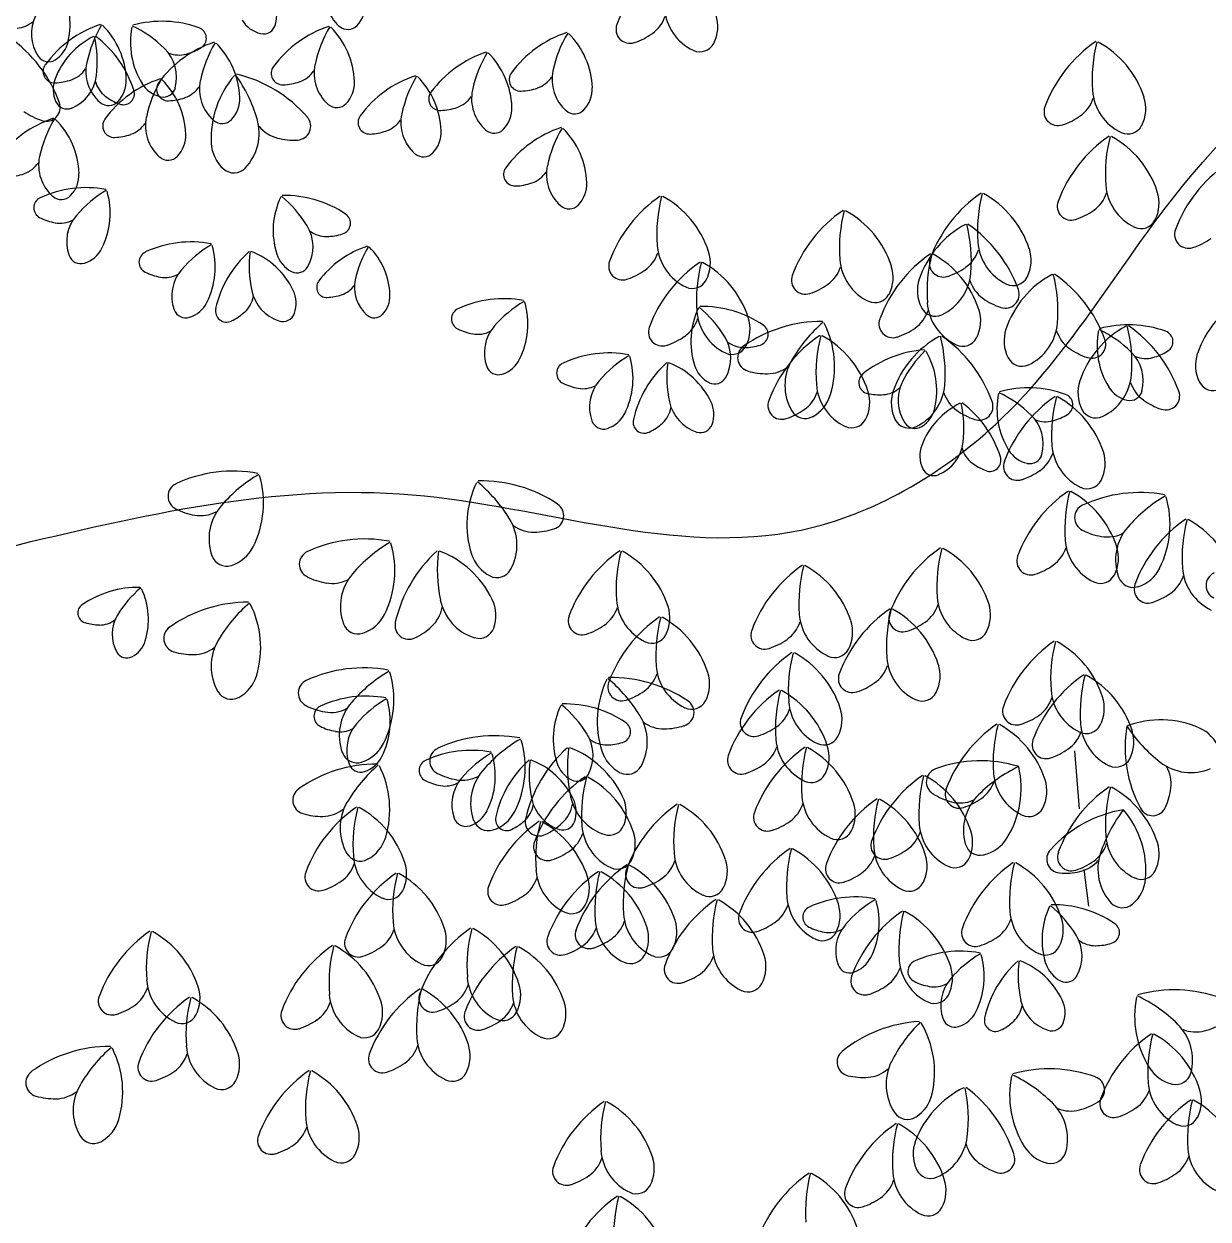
# Model space of a CAD drawing. Header units: millimetres. Extents: x 87938 to 265635, y 330093 to 434310.
# Drawn here: x 129719 to 130737, y 387421 to 388448 of the extents above; entities that cross this region are included whole.
import ezdxf

# ---------------------------------------------------------------- set-up
doc = ezdxf.new("R2010")
doc.units = ezdxf.units.MM

# ---------------------------------------------------------------- blocks, each defined once
blk = doc.blocks.new('A$C375B4AEE')
for p, q in [((2151, 6299.8), (2155, 6250.1)), ((2159.1, 6198), (2163.1, 6166.5))]:
    blk.add_line(p, q)
for centre, radius, start, end in [((1867.9, 6883), 117.2, 124.4099, 159.6857), ((1221.3, 6924), 66.9, 347.348, 30.4958), ((1431, 6932.6), 34.7, 345.1277, 45.5062), ((1543.2, 6949.1), 35.9, 168.2502, 228.6287), ((1515.7, 6941), 26.3, 316.6229, 2.0383), ((1289.6, 6915.8), 34.7, 153.5598, 213.9383), ((1771.4, 6940.2), 29.6, 305.0674, 341.9073), ((1842.1, 6940.8), 43.4, 184.3302, 244.7086), ((1812.9, 6922.1), 31.8, 332.7028, 18.1184), ((1240.8, 6944.3), 23.7, 274.2972, 311.1369), ((1344.9, 6831.9), 96.9, 108.33, 143.6057), ((1405.2, 6869.7), 104.8, 149.1174, 168.2502), ((1267.3, 6874), 69.2, 2.0383, 45.1861), ((1406.9, 6908.3), 66.9, 168.5702, 211.718), ((1298.2, 6830.7), 101.5, 45.5062, 64.6389), ((1367.1, 6832.7), 93.8, 70.1507, 105.4264), ((1395.7, 6911.9), 9.54, 301.2212, 70.1508), ((1457.5, 6940.8), 25.4, 211.718, 257.1334), ((1454.2, 6926.4), 10.7, 257.1336, 345.1276), ((1540.9, 6830.1), 96.9, 108.33, 143.6057), ((1601.2, 6867.9), 104.8, 149.1174, 168.2502), ((1463.3, 6872.3), 69.2, 2.0383, 45.1861), ((1526.8, 6930.5), 11, 228.6289, 316.6231), ((1769.1, 6919.5), 11.9, 159.6855, 288.6153), ((1168.8, 6816.6), 117.2, 19.925, 55.2007), ((1337.8, 6853.3), 66.9, 116.1314, 159.2792), ((1210, 6892.1), 101.5, 353.0673, 12.2001), ((1253.6, 6838.8), 93.8, 17.7117, 52.9875), ((1745.3, 6824.8), 96.9, 108.3299, 143.6057), ((1805.6, 6862.6), 104.8, 149.1174, 168.2502), ((1667.7, 6866.9), 69.2, 2.0383, 45.1861), ((1754.6, 6964.2), 58.9, 288.1803, 305.0675), ((1261.9, 6914.9), 25.4, 301.9326, 347.3479), ((1442.4, 6816.5), 96.9, 108.33, 143.6057), ((1345, 6878.3), 34.7, 345.1277, 45.5062), ((1375.9, 6943.9), 47.1, 284.7688, 301.656), ((1502.7, 6854.2), 104.8, 149.1174, 168.2502), ((1364.8, 6858.6), 69.2, 2.0383, 45.1861), ((1676.2, 6808.1), 96.9, 108.3299, 143.6057), ((1736.5, 6845.9), 104.8, 149.1174, 168.2502), ((1598.6, 6850.3), 69.2, 2.0383, 45.1861), ((1829.3, 6913.6), 13.3, 244.7086, 332.7027), ((2235.6, 6812.4), 117.2, 124.4099, 159.6857), ((2293, 6876.5), 126.8, 165.1974, 184.3302), ((2131.3, 6835.3), 83.7, 18.1183, 61.2661), ((1269.7, 6902.4), 10.7, 213.9381, 301.9324), ((1274.8, 6883.5), 9.86, 143.6057, 272.5354), ((1337.6, 6883.7), 35.9, 168.2502, 228.6287), ((1381.9, 6921.2), 23.7, 247.9292, 284.7688), ((1533.7, 6882), 35.9, 168.2502, 228.6287), ((1281.3, 6899.4), 24.4, 288.9875, 325.8273), ((1276.3, 6884), 34.7, 292.6888, 353.0673), ((1493, 6825.7), 83.7, 139.5158, 182.6636), ((1327.2, 6806.8), 126.8, 16.4517, 35.5845), ((1403.7, 6767.2), 117.2, 41.0962, 76.3719), ((1470.8, 6881.8), 9.86, 143.6057, 272.5354), ((1477.4, 6897.7), 24.4, 288.9875, 325.8273), ((1615.4, 6787.8), 96.9, 108.3299, 143.6057), ((1675.8, 6825.6), 104.8, 149.1174, 168.2502), ((1537.8, 6830), 69.2, 2.0383, 45.1861), ((1675.2, 6876.4), 9.86, 143.6057, 272.5354), ((1738.1, 6876.6), 35.9, 168.2502, 228.6287), ((1299, 6868), 25.4, 159.2791, 204.6945), ((1273.4, 6922.3), 48.7, 272.1003, 288.9875), ((1332.8, 6881), 23.7, 195.4903, 232.3299), ((1396, 6785), 96.9, 108.33, 143.6057), ((1310.1, 6875.5), 26.3, 316.6229, 2.0383), ((1371.5, 6886.5), 25.4, 211.718, 257.1334), ((1456.4, 6822.8), 104.8, 149.1174, 168.2502), ((1372.3, 6868.1), 9.86, 143.6057, 272.5354), ((1368.3, 6872.1), 10.7, 257.1336, 345.1276), ((1318.4, 6827.1), 69.2, 2.0383, 45.1861), ((1378.9, 6884), 24.4, 288.9875, 325.8273), ((1435.2, 6868.3), 35.9, 168.2502, 228.6287), ((1469.5, 6920.6), 48.7, 272.1003, 288.9875), ((1506.2, 6873.8), 26.3, 316.6229, 2.0383), ((1673.9, 6915.2), 48.7, 272.1003, 288.9875), ((1681.8, 6892.3), 24.4, 288.9875, 325.8273), ((1710.5, 6868.4), 26.3, 316.6229, 2.0383), ((1347.1, 6899.5), 47.1, 232.33, 249.2172), ((1333.9, 6864.4), 9.54, 248.7821, 17.7116), ((1371, 6906.9), 48.7, 272.1003, 288.9875), ((1407.7, 6860.1), 26.3, 316.6229, 2.0383), ((1606.1, 6859.8), 9.86, 143.6057, 272.5354), ((1612.7, 6875.6), 24.4, 288.9875, 325.8273), ((1669, 6860), 35.9, 168.2502, 228.6287), ((2139.1, 6869.6), 29.6, 305.0674, 341.9073), ((2209.8, 6870.2), 43.4, 184.3302, 244.7087), ((2180.6, 6851.5), 31.8, 332.7028, 18.1184), ((1282.6, 6897.1), 58.9, 234.5431, 251.4304), ((1267.8, 6852.5), 11.9, 250.9954, 19.925), ((1285.6, 6861.9), 10.7, 204.6944, 292.6889), ((1321.2, 6865.1), 11, 228.6289, 316.6231), ((1517.3, 6863.3), 11, 228.6289, 316.6231), ((1604.8, 6898.6), 48.7, 272.1003, 288.9875), ((1641.5, 6851.8), 26.3, 316.6229, 2.0383), ((1721.6, 6858), 11, 228.6289, 316.6231), ((2136.8, 6848.9), 11.9, 159.6854, 288.6153), ((1304.3, 6751.2), 96.9, 108.33, 143.6057), ((1364.6, 6788.9), 104.8, 149.1174, 168.2502), ((1226.7, 6793.3), 69.2, 2.0383, 45.1861), ((1326, 6836.6), 9.86, 143.6057, 272.5354), ((1332.5, 6852.5), 24.4, 288.9875, 325.8273), ((1388.8, 6836.8), 35.9, 168.2502, 228.6287), ((1418.8, 6849.6), 11, 228.6289, 316.6231), ((1407.2, 6830.4), 43.4, 316.0732, 16.4517), ((1483, 6836.4), 11.9, 272.1665, 41.0962), ((1545.4, 6839.5), 9.86, 143.6057, 272.5354), ((1551.9, 6855.4), 24.4, 288.9875, 325.8273), ((1608.2, 6839.7), 35.9, 168.2502, 228.6287), ((2122.3, 6893.5), 58.9, 288.1803, 305.0675), ((1324.6, 6875.4), 48.7, 272.1003, 288.9875), ((1361.3, 6828.7), 26.3, 316.6229, 2.0383), ((1473.6, 6854.9), 29.6, 218.8746, 255.7143), ((1544, 6878.3), 48.7, 272.1003, 288.9875), ((1580.7, 6831.5), 26.3, 316.6229, 2.0383), ((1652.6, 6841.3), 11, 228.6289, 316.6231), ((1740.5, 6743.2), 96.9, 108.3299, 143.6057), ((1800.8, 6781), 104.8, 149.1174, 168.2502), ((1662.9, 6785.4), 69.2, 2.0383, 45.1861), ((2247, 6731.1), 117.2, 124.4099, 159.6857), ((2304.4, 6795.2), 126.8, 165.1974, 184.3302), ((2197, 6843), 13.3, 244.7085, 332.7027), ((1441.2, 6823.3), 31.8, 182.6635, 228.079), ((1480.8, 6883.3), 58.9, 255.7144, 272.6015), ((2142.7, 6754.1), 83.7, 18.1183, 61.2661), ((1297, 6803), 35.9, 168.2502, 228.6287), ((1372.4, 6818.2), 11, 228.6289, 316.6231), ((1591.8, 6821), 11, 228.6289, 316.6231), ((1240.7, 6818.7), 24.4, 288.9875, 325.8273), ((1428.9, 6809.6), 13.3, 228.0789, 316.0734), ((1670.5, 6794.9), 9.86, 143.6057, 272.5354), ((1677, 6810.7), 24.4, 288.9875, 325.8273), ((1733.3, 6795.1), 35.9, 168.2502, 228.6287), ((2347.8, 6706.9), 117.2, 124.4099, 159.6857), ((1232.9, 6841.6), 48.7, 272.1003, 288.9875), ((1269.5, 6794.8), 26.3, 316.6229, 2.0383), ((1669.1, 6833.7), 48.7, 272.1003, 288.9875), ((1705.8, 6786.9), 26.3, 316.6229, 2.0383), ((1301.9, 6689.8), 93.8, 79.5426, 114.8184), ((1280.6, 6784.4), 11, 228.6289, 316.6231), ((1370.7, 6693.8), 101.5, 120.3301, 139.4629), ((1255.7, 6761.7), 66.9, 333.251, 16.3988), ((1405.2, 6697.9), 101.5, 31.4091, 50.5419), ((1472.5, 6683.1), 93.8, 56.0537, 91.3294), ((1861.5, 6679.7), 117.2, 124.4099, 159.6856), ((1919, 6743.8), 126.8, 165.1974, 184.3302), ((2137.1, 6682.2), 117.2, 124.4099, 159.6856), ((2194.5, 6746.3), 126.8, 165.1974, 184.3302), ((2032.7, 6705.1), 83.7, 18.1183, 61.2661), ((2150.5, 6788.3), 29.6, 305.0674, 341.9073), ((2221.2, 6788.9), 43.4, 184.3302, 244.7087), ((2192, 6770.2), 31.8, 332.7028, 18.1184), ((1266.5, 6766.3), 9.54, 114.8183, 243.7481), ((1529.5, 6746.8), 66.9, 154.4733, 197.621), ((1716.9, 6776.4), 11, 228.6289, 316.6231), ((1757.2, 6702.7), 83.7, 18.1183, 61.2661), ((2148.2, 6767.6), 11.9, 159.6854, 288.6153), ((1283.5, 6799.8), 47.1, 243.313, 260.2002), ((1279.5, 6776.7), 23.7, 260.2002, 297.04), ((1319.9, 6737.1), 34.7, 139.4629, 199.8413), ((1519.5, 6753), 9.54, 287.124, 56.0538), ((2018.5, 6667.4), 117.2, 124.4099, 159.6856), ((2075.9, 6731.5), 126.8, 165.1974, 184.3302), ((1914.2, 6690.4), 83.7, 18.1183, 61.2661), ((2133.7, 6812.3), 58.9, 288.1803, 305.0675), ((2208.4, 6761.7), 13.3, 244.7085, 332.7027), ((1462.2, 6732.7), 34.7, 331.0306, 31.4093), ((1508.4, 6765.3), 23.7, 233.8321, 270.6719), ((2097.1, 6678.4), 83.7, 118.3445, 161.4924), ((1935.7, 6720.6), 126.8, 355.2804, 14.4133), ((1992.7, 6656.1), 117.2, 19.925, 55.2007), ((2249, 6743.4), 11.9, 159.6854, 288.6153), ((1392.2, 6643.2), 93.8, 79.5426, 114.8183), ((1508.1, 6788.8), 47.1, 270.6719, 287.559), ((2111.3, 6740), 43.4, 184.3302, 244.7087), ((2234.5, 6788.1), 58.9, 288.1803, 305.0675), ((1297.3, 6729), 10.7, 199.8416, 287.8356), ((1292.8, 6743), 25.4, 287.8356, 333.2509), ((1356.9, 6719.6), 9.54, 114.8183, 243.7481), ((1461, 6647.1), 101.5, 120.3301, 139.4628), ((1346, 6715.1), 66.9, 333.251, 16.3988), ((1504.7, 6659), 93.8, 131.9815, 167.2572), ((1543.5, 6715.9), 101.5, 172.7689, 191.9017), ((1419.6, 6666.3), 66.9, 25.6899, 68.8377), ((1489.9, 6734.2), 25.4, 197.6209, 243.0366), ((1570.2, 6652.1), 85.5, 108.0256, 143.3013), ((1623.6, 6685.1), 92.5, 148.813, 167.9458), ((1502, 6689.6), 61, 1.734, 44.8817), ((1765.1, 6736.9), 29.6, 305.0674, 341.9073), ((1835.8, 6737.5), 43.4, 184.3302, 244.7086), ((1806.5, 6718.8), 31.8, 332.7028, 18.1184), ((2093.7, 6630.1), 117.2, 124.4099, 159.6857), ((2151.2, 6694.2), 126.8, 165.1974, 184.3302), ((1989.4, 6653), 83.7, 18.1183, 61.2661), ((2040.6, 6739.4), 29.6, 305.0674, 341.9073), ((2082.1, 6721.3), 31.8, 332.7028, 18.1184), ((1483.2, 6721.1), 10.7, 243.0367, 331.0311), ((1762.8, 6716.2), 11.9, 159.6855, 288.6153), ((1895.6, 6622.9), 117.2, 124.4099, 159.6857), ((1953.1, 6687.1), 126.8, 165.1974, 184.3302), ((1791.3, 6645.9), 83.7, 18.1183, 61.2661), ((1922, 6724.6), 29.6, 305.0674, 341.9073), ((1992.7, 6725.2), 43.4, 184.3302, 244.7086), ((1963.5, 6706.5), 31.8, 332.7028, 18.1184), ((2038.3, 6718.7), 11.9, 159.6854, 288.6153), ((2023.8, 6763.3), 58.9, 288.1803, 305.0675), ((1373.8, 6753.2), 47.1, 243.313, 260.2002), ((1369.8, 6730.1), 23.7, 260.2002, 297.04), ((1410.2, 6690.5), 34.7, 139.4629, 199.8413), ((1564.1, 6697.8), 31.6, 167.9458, 228.3243), ((1748.2, 6760.9), 58.9, 288.1803, 305.0675), ((1919.8, 6704), 11.9, 159.6855, 288.6153), ((2047.9, 6694.9), 31.8, 161.4923, 206.9078), ((2018.8, 6713.8), 43.4, 294.9021, 355.2806), ((2171.6, 6635.4), 83.7, 118.3445, 161.4924), ((2098.5, 6712.8), 13.3, 244.7085, 332.7027), ((2010.1, 6677.6), 126.8, 355.2804, 14.4133), ((2067.1, 6613.1), 117.2, 19.925, 55.2007), ((1478.2, 6702.2), 34.7, 191.9017, 252.2801), ((1457, 6684.3), 25.4, 340.2744, 25.6899), ((1508.7, 6697.9), 8.7, 143.3009, 272.2307), ((1514.5, 6711.9), 21.6, 288.6831, 325.5229), ((1822.9, 6710.3), 13.3, 244.7086, 332.7027), ((1905.2, 6748.6), 58.9, 288.1803, 305.0675), ((2089.5, 6712.7), 29.6, 197.7032, 234.5433), ((2091.7, 6692), 11.9, 250.9955, 19.9245), ((1383.1, 6696.4), 25.4, 287.8356, 333.2509), ((1422.2, 6694.2), 23.7, 312.6391, 349.4787), ((1507.7, 6732.2), 42.9, 271.796, 288.6831), ((1539.8, 6690.7), 23.2, 316.3186, 1.7338), ((1660.8, 6594.4), 93.8, 79.5427, 114.8184), ((1729.5, 6598.3), 101.5, 120.3301, 139.4629), ((1614.6, 6666.3), 66.9, 333.251, 16.3988), ((1979.9, 6698.1), 13.3, 244.7086, 332.7027), ((2067.9, 6687.9), 43.4, 184.3302, 244.7086), ((2106.5, 6736.5), 58.9, 234.5432, 251.4304), ((2336.1, 6614.5), 83.7, 118.3445, 161.4924), ((1387.6, 6682.4), 10.7, 199.8412, 287.8355), ((1422.6, 6677.6), 9.54, 167.2573, 296.1869), ((1406.3, 6711.5), 47.1, 295.7518, 312.6391), ((1470.9, 6679.3), 10.7, 252.2803, 340.2744), ((1549.5, 6681.5), 9.72, 228.3244, 316.3185), ((1625.4, 6670.8), 9.54, 114.8183, 243.7479), ((1888.4, 6651.4), 66.9, 154.4732, 197.621), ((1869.9, 6680.8), 43.4, 184.3302, 244.7086), ((1764.1, 6602.5), 101.5, 31.4092, 50.542), ((1831.4, 6587.7), 93.8, 56.0537, 91.3294), ((1997.2, 6687.3), 29.6, 305.0675, 341.9072), ((2031.5, 6686.5), 13.3, 206.908, 294.9021), ((2038.7, 6669.2), 31.8, 332.7029, 18.1183), ((1678.8, 6641.7), 34.7, 139.4629, 199.8413), ((1796.9, 6659.5), 11.9, 159.6858, 288.6153), ((1799.2, 6680.1), 29.6, 305.0675, 341.9072), ((1934.2, 6551.5), 117.2, 89.873, 125.1487), ((1840.6, 6662.1), 31.8, 332.7029, 18.1183), ((1878.4, 6657.6), 9.54, 287.1242, 56.0536), ((2017.8, 6571.8), 126.8, 130.6604, 149.7931), ((1861.3, 6629.6), 83.7, 343.5813, 26.7291), ((1995, 6666.6), 11.9, 159.6858, 288.6153), ((2093.2, 6670.7), 43.4, 294.9021, 355.2806), ((2235.1, 6591), 83.7, 118.3445, 161.4924), ((2197.6, 6572), 93.8, 70.1506, 105.4264), ((2073.6, 6633.2), 126.8, 355.2804, 14.4133), ((2130.6, 6568.7), 117.2, 19.925, 55.2007), ((1642.3, 6704.4), 47.1, 243.313, 260.2002), ((1638.4, 6681.3), 23.7, 260.2002, 297.0399), ((1782.3, 6704.1), 58.9, 288.1803, 305.0675), ((1821.1, 6637.3), 34.7, 331.0307, 31.4091), ((1998.4, 6560), 117.2, 124.4099, 159.6857), ((2055.8, 6624.1), 126.8, 165.1974, 184.3302), ((1894.1, 6583), 83.7, 18.1183, 61.2661), ((2074.7, 6582.1), 83.7, 118.3446, 161.4923), ((1980.4, 6711.2), 58.9, 288.1803, 305.0675), ((1913.2, 6624.4), 126.8, 355.2804, 14.4133), ((1970.2, 6559.9), 117.2, 19.925, 55.2007), ((2055.1, 6660.7), 13.3, 244.7086, 332.7027), ((2122.4, 6651.8), 31.8, 161.4923, 206.9078), ((2163.9, 6669.6), 29.6, 197.7032, 234.5432), ((2166.1, 6649), 11.9, 250.9955, 19.9246), ((2237.4, 6647.7), 66.9, 168.5702, 211.718), ((2128.7, 6570), 101.5, 45.5062, 64.6389), ((2226.2, 6651.3), 9.54, 301.221, 70.1506), ((1857, 6653.6), 13.3, 244.7087, 332.7027), ((1867.3, 6669.9), 23.7, 233.8321, 270.6718), ((1873.6, 6637.6), 11.9, 125.1483, 254.0782), ((1867, 6693.3), 47.1, 270.6718, 287.559), ((2028.2, 6550.6), 93.8, 93.6396, 128.9153), ((2093.9, 6571.2), 101.5, 134.427, 153.5598), ((1965.9, 6609.1), 66.9, 347.348, 30.4958), ((2180.9, 6693.5), 58.9, 234.5432, 251.4303), ((2206.4, 6683.2), 47.1, 284.7688, 301.656), ((1651.7, 6647.6), 25.4, 287.8356, 333.251), ((1715.7, 6624.2), 9.54, 114.8183, 243.7479), ((1751.1, 6547.8), 93.8, 79.5427, 114.8184), ((1819.8, 6551.7), 101.5, 120.3301, 139.4629), ((1704.9, 6619.7), 66.9, 333.251, 16.3988), ((1863.6, 6563.6), 93.8, 131.9815, 167.2573), ((1902.4, 6620.5), 101.5, 172.769, 191.9017), ((1778.4, 6570.8), 66.9, 25.6899, 68.8377), ((1945.7, 6613.7), 43.4, 149.7932, 210.1718), ((2105.9, 6643.5), 13.3, 206.908, 294.9021), ((2175.5, 6617.6), 34.7, 345.1277, 45.5062), ((2212.4, 6660.5), 23.7, 247.9291, 284.7688), ((2286.8, 6631), 31.8, 161.4923, 206.9078), ((1656.2, 6633.6), 10.7, 199.8412, 287.8355), ((1848.8, 6638.8), 25.4, 197.6211, 243.0365), ((1886.9, 6682.6), 58.9, 253.6434, 270.5305), ((1887.1, 6653.3), 29.6, 270.5305, 307.3702), ((1975.3, 6616.1), 9.54, 128.9155, 257.8449), ((2156.8, 6626.4), 43.4, 294.902, 355.2806), ((1732.7, 6657.7), 47.1, 243.313, 260.2002), ((1728.7, 6634.6), 23.7, 260.2002, 297.0399), ((1769.1, 6595.1), 34.7, 139.4629, 199.8413), ((1842.1, 6625.6), 10.7, 243.0365, 331.0307), ((1972.6, 6617.8), 43.4, 184.3302, 244.7086), ((2034.2, 6600.9), 34.7, 153.5598, 213.9384), ((1996.4, 6617.5), 43.4, 294.902, 355.2806), ((2185.9, 6607.5), 31.8, 161.4923, 206.9078), ((2202, 6625.8), 25.4, 211.718, 257.1334), ((2227.5, 6625.3), 29.6, 197.7032, 234.5433), ((2270.4, 6622.6), 13.3, 206.908, 294.9021), ((1901.9, 6617.2), 29.6, 305.0675, 341.9072), ((1911, 6614.9), 31.8, 298.1659, 343.5814), ((1943.4, 6599.1), 31.8, 332.7029, 18.1183), ((1983.6, 6652.8), 47.1, 257.41, 274.2972), ((1985.3, 6629.4), 23.7, 274.2972, 311.1369), ((2025.5, 6598.6), 31.8, 161.4923, 206.9078), ((2067.1, 6616.4), 29.6, 197.7032, 234.5433), ((2151.4, 6593.4), 66.9, 168.5702, 211.718), ((2042.8, 6515.7), 101.5, 45.5062, 64.6389), ((2111.6, 6517.8), 93.8, 70.1506, 105.4264), ((2200.7, 6507.5), 117.2, 124.41, 159.6857), ((2258.2, 6571.7), 126.8, 165.1973, 184.3302), ((2096.4, 6530.5), 83.7, 18.1183, 61.2661), ((2140.2, 6597), 9.54, 301.221, 70.1506), ((2198.8, 6611.5), 10.7, 257.1334, 345.1275), ((2229.6, 6604.6), 11.9, 250.9955, 19.9246), ((1781.1, 6598.8), 23.7, 312.6391, 349.4787), ((1837.1, 6606.7), 34.7, 191.9017, 252.2802), ((1815.9, 6588.8), 25.4, 340.2744, 25.69), ((1899.6, 6596.5), 11.9, 159.6858, 288.6153), ((1885.1, 6641.2), 58.9, 288.1803, 305.0675), ((1919.7, 6598.6), 13.3, 210.1714, 298.166), ((2082.4, 6538.4), 66.9, 116.1314, 159.2792), ((2006.4, 6600), 25.4, 301.9326, 347.3479), ((2084.1, 6640.3), 58.9, 234.5432, 251.4304), ((1954.6, 6577.1), 101.5, 353.0673, 12.2001), ((1998.2, 6523.8), 93.8, 17.7118, 52.9875), ((2069.2, 6595.7), 11.9, 250.9955, 19.9245), ((2169.4, 6599.1), 13.3, 206.908, 294.9021), ((2244.5, 6649.1), 58.9, 234.5432, 251.4303), ((1746.5, 6586.9), 10.7, 199.8412, 287.8355), ((1742, 6601), 25.4, 287.8356, 333.251), ((1781.4, 6582.2), 9.54, 167.2572, 296.1869), ((1765.2, 6616), 47.1, 295.7519, 312.6391), ((1959.8, 6590.6), 13.3, 244.7086, 332.7027), ((2009, 6590.3), 13.3, 206.908, 294.9021), ((2014.2, 6587.5), 10.7, 213.9382, 301.9325), ((2089.6, 6563.4), 34.7, 345.1277, 45.5062), ((2126.5, 6606.2), 23.7, 247.9291, 284.7688), ((2120.5, 6628.9), 47.1, 284.7688, 301.656), ((1829.7, 6583.8), 10.7, 252.2803, 340.2745), ((2043.6, 6553.1), 25.4, 159.2791, 204.6945), ((2020.9, 6569.1), 34.7, 292.6888, 353.0673), ((2175, 6565.4), 43.4, 184.3302, 244.7087), ((2077.4, 6566), 23.7, 195.4903, 232.3299), ((2078.4, 6549.4), 9.54, 248.7821, 17.7116), ((2116.1, 6571.6), 25.4, 211.718, 257.1334), ((2112.8, 6557.2), 10.7, 257.1335, 345.1275), ((2104.3, 6564.7), 29.6, 305.0674, 341.9073), ((2145.7, 6546.7), 31.8, 332.7028, 18.1184), ((1428.3, 6422.9), 117.2, 79.5427, 114.8184), ((2030.2, 6546.9), 10.7, 204.6944, 292.6888), ((2091.7, 6584.6), 47.1, 232.3299, 249.2171), ((2102, 6544.1), 11.9, 159.6854, 288.6153), ((2087.4, 6588.7), 58.9, 288.1803, 305.0675), ((1514.3, 6427.8), 126.8, 120.3301, 139.4629), ((1370.6, 6512.7), 83.7, 333.251, 16.3988), ((1712.8, 6494.1), 83.7, 154.4733, 197.621), ((1557.5, 6433), 126.8, 31.4092, 50.542), ((1641.6, 6414.5), 117.2, 56.0537, 91.3294), ((2162.1, 6538.2), 13.3, 244.7085, 332.7027), ((1384.2, 6518.4), 11.9, 114.8186, 243.7479), ((2212.1, 6426.3), 117.2, 124.4099, 159.6857), ((2269.6, 6490.4), 126.8, 165.1974, 184.3302), ((2107.8, 6449.2), 83.7, 18.1183, 61.2661), ((2207.3, 6404.5), 117.2, 79.5426, 114.8184), ((1450.9, 6482), 43.4, 139.4629, 199.8414), ((1700.4, 6501.8), 11.9, 287.1241, 56.0536), ((2163.1, 6500.1), 11.9, 114.8184, 243.748), ((2293.2, 6409.4), 126.8, 120.3301, 139.4629), ((2149.5, 6494.4), 83.7, 333.251, 16.3988), ((1405.3, 6560.3), 58.9, 243.313, 260.2002), ((1400.3, 6531.5), 29.6, 260.2003, 297.04), ((1628.7, 6476.5), 43.4, 331.0307, 31.4092), ((1686.5, 6517.3), 29.6, 233.8321, 270.6718), ((1686.1, 6546.6), 58.9, 270.6718, 287.559), ((2184.2, 6542), 58.9, 243.313, 260.2002), ((2229.8, 6463.7), 43.4, 139.4629, 199.8414), ((2312.9, 6402.1), 117.2, 124.4099, 159.6857), ((2370.4, 6466.2), 126.8, 165.1974, 184.3302), ((2208.6, 6425.1), 83.7, 18.1183, 61.2661), ((1541.2, 6364.6), 117.2, 79.5427, 114.8184), ((1627.2, 6369.5), 126.8, 120.3301, 139.4629), ((2186.4, 6484.1), 43.4, 184.3302, 244.7087), ((2179.3, 6513.1), 29.6, 260.2002, 297.0399), ((1417, 6489.4), 31.8, 287.8356, 333.2509), ((1497, 6460.1), 11.9, 114.8186, 243.7479), ((1483.5, 6454.5), 83.7, 333.251, 16.3988), ((1681.9, 6384.4), 117.2, 131.9815, 167.2572), ((1730.4, 6455.5), 126.8, 172.7689, 191.9017), ((1575.4, 6393.4), 83.7, 25.6899, 68.8377), ((1663.4, 6478.4), 31.8, 197.6211, 243.0365), ((1826.7, 6374.9), 117.2, 124.4099, 159.6857), ((1884.1, 6439), 126.8, 165.1974, 184.3302), ((1722.4, 6397.8), 83.7, 18.1183, 61.2661), ((2102.2, 6377.4), 117.2, 124.4099, 159.6857), ((2159.7, 6441.5), 126.8, 165.1974, 184.3302), ((1997.9, 6400.3), 83.7, 18.1183, 61.2661), ((2115.7, 6483.5), 29.6, 305.0674, 341.9073), ((2157.1, 6465.4), 31.8, 332.7028, 18.1184), ((1422.6, 6471.8), 13.3, 199.8412, 287.8356), ((1983.7, 6362.6), 117.2, 124.4099, 159.6857), ((2041.1, 6426.7), 126.8, 165.1974, 184.3302), ((1879.3, 6385.6), 83.7, 18.1183, 61.2661), ((2113.4, 6462.8), 11.9, 159.6854, 288.6153), ((2098.8, 6507.4), 58.9, 288.1803, 305.0675), ((1518.2, 6502), 58.9, 243.313, 260.2002), ((1563.8, 6423.7), 43.4, 139.4629, 199.8414), ((1655, 6461.9), 13.3, 243.0365, 331.0308), ((2173.5, 6456.9), 13.3, 244.7085, 332.7027), ((2201.5, 6453.5), 13.3, 199.8412, 287.8355), ((2195.9, 6471), 31.8, 287.8356, 333.2509), ((2216.5, 6459.3), 29.6, 305.0674, 341.9073), ((2287.2, 6459.9), 43.4, 184.3302, 244.7087), ((2276, 6441.8), 11.9, 114.8184, 243.748), ((1346.8, 6354.7), 85.5, 88.9788, 124.2545), ((1408, 6368.6), 92.5, 129.7662, 148.899), ((1294.5, 6412.5), 61, 342.6871, 25.8349), ((1513.2, 6473.2), 29.6, 260.2003, 297.04), ((2214.2, 6438.6), 11.9, 159.6854, 288.6153), ((1441.2, 6310.3), 117.2, 89.8729, 125.1487), ((1648.7, 6438.3), 43.4, 191.9017, 252.2802), ((1622.2, 6415.9), 31.8, 340.2745, 25.6899), ((1800.9, 6432.7), 43.4, 184.3302, 244.7086), ((2076.4, 6435.2), 43.4, 184.3302, 244.7087), ((2199.6, 6483.3), 58.9, 288.1803, 305.0675), ((1303.5, 6418.2), 8.7, 124.2545, 253.184), ((1524.8, 6330.6), 126.8, 130.6604, 149.7932), ((1368.2, 6388.4), 83.7, 343.5813, 26.7291), ((1529.8, 6431.1), 31.8, 287.8356, 333.2509), ((1578.7, 6428.4), 29.6, 312.6391, 349.4788), ((1730.2, 6432.1), 29.6, 305.0674, 341.9073), ((1771.7, 6414), 31.8, 332.7028, 18.1184), ((1957.9, 6420.4), 43.4, 184.3302, 244.7086), ((2058.9, 6325.2), 117.2, 124.4099, 159.6857), ((2116.3, 6389.4), 126.8, 165.1974, 184.3302), ((2003.5, 6413.9), 11.9, 159.6854, 288.6153), ((1954.5, 6348.2), 83.7, 18.1183, 61.2661), ((2005.8, 6434.6), 29.6, 305.0674, 341.9073), ((2047.2, 6416.5), 31.8, 332.7028, 18.1184), ((1313.8, 6450.9), 42.9, 252.7491, 269.6363), ((1313.6, 6429.5), 21.6, 269.6364, 306.476), ((1355.9, 6400), 31.6, 148.8991, 209.2775), ((1535.5, 6413.5), 13.3, 199.8412, 287.8356), ((1579.2, 6407.6), 11.9, 167.2572, 296.1868), ((1558.9, 6449.9), 58.9, 295.7519, 312.6391), ((1728, 6411.4), 11.9, 159.6855, 288.6153), ((1713.4, 6456), 58.9, 288.1803, 305.0675), ((1860.8, 6318.1), 117.2, 124.4099, 159.6857), ((1918.2, 6382.3), 126.8, 165.1974, 184.3302), ((1756.5, 6341.1), 83.7, 18.1183, 61.2661), ((1887.2, 6419.8), 29.6, 305.0674, 341.9073), ((1928.7, 6401.7), 31.8, 332.7028, 18.1184), ((1988.9, 6458.5), 58.9, 288.1803, 305.0675), ((1380.5, 6396.4), 11.9, 125.1488, 254.0781), ((1639.6, 6409.7), 13.3, 252.2802, 340.2746), ((1788.1, 6405.5), 13.3, 244.7086, 332.7027), ((1884.9, 6399.1), 11.9, 159.6855, 288.6153), ((2063.6, 6408), 13.3, 244.7085, 332.7027), ((1330.6, 6401.2), 23.2, 297.2717, 342.6872), ((1394.1, 6412.1), 29.6, 270.5305, 307.3702), ((1452.7, 6372.5), 43.4, 149.7932, 210.1716), ((1870.4, 6443.8), 58.9, 288.1803, 305.0675), ((1945, 6393.2), 13.3, 244.7086, 332.7027), ((2199.9, 6297.3), 117.2, 124.4099, 159.6857), ((2257.4, 6361.4), 126.8, 165.1974, 184.3302), ((2095.6, 6320.3), 83.7, 18.1183, 61.2661), ((1336.8, 6389.3), 9.72, 209.2774, 297.2718), ((1393.8, 6441.4), 58.9, 253.6434, 270.5305), ((1974.6, 6287.5), 117.2, 124.4099, 159.6857), ((2032, 6351.6), 126.8, 165.1974, 184.3302), ((1870.3, 6310.5), 83.7, 18.1183, 61.2661), ((2033.1, 6383.1), 43.4, 184.3302, 244.7087), ((1540.3, 6253.9), 117.2, 79.5427, 114.8184), ((1626.3, 6258.8), 126.8, 120.3301, 139.4629), ((1482.6, 6343.7), 83.7, 333.251, 16.3987), ((1764.3, 6375.3), 29.6, 305.0674, 341.9073), ((1835, 6376), 43.4, 184.3302, 244.7086), ((1805.8, 6357.2), 31.8, 332.7028, 18.1184), ((1960.1, 6361.8), 11.9, 159.6854, 288.6153), ((1962.4, 6382.4), 29.6, 305.0674, 341.9073), ((2003.9, 6364.4), 31.8, 332.7028, 18.1184), ((1418, 6373.7), 31.8, 298.166, 343.5814), ((1496.1, 6349.4), 11.9, 114.8186, 243.7477), ((1824.8, 6325.1), 83.7, 154.4733, 197.6211), ((1669.5, 6264), 126.8, 31.4092, 50.542), ((1762, 6354.7), 11.9, 159.6855, 288.6153), ((1753.5, 6245.5), 117.2, 56.0537, 91.3294), ((1945.6, 6406.4), 58.9, 288.1803, 305.0675), ((2225.3, 6268.5), 117.2, 124.4099, 159.6857), ((2282.8, 6332.6), 126.8, 165.1974, 184.3302), ((2121, 6291.4), 83.7, 18.1183, 61.2661), ((1426.7, 6357.4), 13.3, 210.1717, 298.1659), ((1542.5, 6253), 93.8, 79.5426, 114.8184), ((1747.5, 6399.3), 58.9, 288.1803, 305.0675), ((1963.5, 6255.2), 117.2, 124.4099, 159.6857), ((2021, 6319.3), 126.8, 165.1974, 184.3302), ((1859.2, 6278.2), 83.7, 18.1183, 61.2661), ((2020.3, 6355.9), 13.3, 244.7085, 332.7027), ((2103.5, 6354.5), 29.6, 305.0674, 341.9073), ((2174.2, 6355.1), 43.4, 184.3302, 244.7087), ((2144.9, 6336.4), 31.8, 332.7028, 18.1184), ((1517.3, 6391.3), 58.9, 243.313, 260.2003), ((1507.2, 6329.5), 9.54, 114.8181, 243.7479), ((1512.3, 6362.4), 29.6, 260.2003, 297.04), ((1562.8, 6313), 43.4, 139.4629, 199.8413), ((1611.3, 6257), 101.5, 120.3301, 139.4629), ((1496.3, 6325), 66.9, 333.251, 16.3988), ((1770.1, 6310), 66.9, 154.4732, 197.621), ((1645.8, 6261.1), 101.5, 31.4092, 50.542), ((1713.1, 6246.3), 93.8, 56.0537, 91.3294), ((1812.3, 6332.8), 11.9, 287.1241, 56.0538), ((1822.2, 6348.8), 13.3, 244.7086, 332.7027), ((1878.1, 6344.7), 29.6, 305.0675, 341.9072), ((1948.8, 6345.3), 43.4, 184.3302, 244.7086), ((1919.6, 6326.6), 31.8, 332.7029, 18.1183), ((2101.2, 6333.9), 11.9, 159.6854, 288.6153), ((1740.7, 6307.5), 43.4, 331.0307, 31.4092), ((1798.4, 6348.2), 29.6, 233.8322, 270.6718), ((1875.8, 6324.1), 11.9, 159.6858, 288.6153), ((2086.6, 6378.5), 58.9, 288.1803, 305.0675), ((2225.2, 6245.1), 81.4, 65.9099, 110.9773), ((1524.1, 6363), 47.1, 243.313, 260.2002), ((1520.1, 6339.9), 23.7, 260.2003, 297.0399), ((1560.5, 6300.4), 34.7, 139.4629, 199.8413), ((1760.1, 6316.2), 9.54, 287.1242, 56.0536), ((1798.1, 6377.6), 58.9, 270.6718, 287.559), ((1861.3, 6368.7), 58.9, 288.1803, 305.0675), ((2150.6, 6226), 117.2, 124.4099, 159.6857), ((2208, 6290.1), 126.8, 165.1974, 184.3302), ((2046.3, 6248.9), 83.7, 18.1183, 61.2661), ((2128.8, 6325.7), 29.6, 305.0675, 341.9072), ((2161.3, 6328), 13.3, 244.7085, 332.7027), ((2199.5, 6326.3), 43.4, 184.3302, 244.7086), ((2304.5, 6302.7), 109.9, 170.3912, 208.3763), ((2302.1, 6390.7), 126.8, 213.299, 232.4318), ((2170.3, 6307.6), 31.8, 332.7029, 18.1183), ((2245.6, 6290.3), 31.8, 20.8044, 66.2198), ((1528.9, 6320.4), 31.8, 287.8356, 333.2511), ((1653.2, 6195.6), 117.2, 79.5426, 114.8184), ((1739.1, 6200.5), 126.8, 120.3301, 139.4629), ((1595.5, 6285.4), 83.7, 333.251, 16.3987), ((1702.8, 6295.9), 34.7, 331.0307, 31.4091), ((1749, 6328.6), 23.7, 233.8321, 270.6718), ((1748.7, 6352), 47.1, 270.6718, 287.559), ((1937.8, 6313), 43.4, 184.3302, 244.7086), ((1936, 6318.2), 13.3, 244.7086, 332.7027), ((1908.5, 6294.3), 31.8, 332.7028, 18.1184), ((2126.6, 6305), 11.9, 159.6858, 288.6153), ((1534.6, 6302.8), 13.3, 199.8415, 287.8357), ((1533.4, 6306.3), 25.4, 287.8356, 333.2509), ((1632.8, 6206.4), 93.8, 79.5427, 114.8184), ((1609, 6291.1), 11.9, 114.8186, 243.7477), ((1701.6, 6210.4), 101.5, 120.3301, 139.4629), ((1586.6, 6278.3), 66.9, 333.251, 16.3988), ((1793.8, 6215.4), 117.2, 131.9815, 167.2573), ((1842.3, 6286.5), 126.8, 172.769, 191.9018), ((1687.4, 6224.4), 83.7, 25.6898, 68.8377), ((1775.3, 6309.4), 31.8, 197.6211, 243.0364), ((1864.8, 6291.7), 11.9, 159.6855, 288.6153), ((1986, 6206.2), 117.2, 124.4099, 159.6857), ((1867.1, 6312.4), 29.6, 305.0674, 341.9073), ((2043.4, 6270.3), 126.8, 165.1974, 184.3302), ((1881.6, 6229.2), 83.7, 18.1183, 61.2661), ((2112, 6349.7), 58.9, 288.1803, 305.0675), ((1552, 6171.3), 117.2, 89.8729, 125.1487), ((1635.6, 6191.5), 126.8, 130.6604, 149.7932), ((1537.9, 6292.2), 10.7, 199.8412, 287.8355), ((1479.1, 6249.3), 83.7, 343.5813, 26.7291), ((1597.5, 6282.9), 9.54, 114.8183, 243.7479), ((1745.3, 6222.3), 93.8, 131.9815, 167.2573), ((1784.1, 6279.2), 101.5, 172.769, 191.9017), ((1660.2, 6229.5), 66.9, 25.6899, 68.8377), ((1730.5, 6297.4), 25.4, 197.6211, 243.0365), ((1767, 6292.9), 13.3, 243.0365, 331.0304), ((1850.2, 6336.4), 58.9, 288.1803, 305.0675), ((2035.7, 6273.1), 11.9, 109.9888, 238.9185), ((2070.3, 6181.4), 109.9, 72.5928, 110.578), ((2157.7, 6171.8), 126.8, 115.5007, 134.6335), ((2023.9, 6267.7), 81.4, 328.1116, 13.179), ((2186.7, 6299.1), 13.3, 244.7087, 332.7027), ((2251.2, 6324.5), 43.4, 232.4317, 292.8103), ((2204.5, 6271.5), 29.6, 353.1691, 30.0088), ((1614.4, 6316.4), 47.1, 243.313, 260.2002), ((1630.2, 6333), 58.9, 243.313, 260.2002), ((1650.8, 6253.7), 34.7, 139.4629, 199.8413), ((1625.2, 6304.2), 29.6, 260.2002, 297.04), ((1675.7, 6254.7), 43.4, 139.4629, 199.8413), ((1797, 6180.9), 117.2, 124.4099, 159.6857), ((1723.8, 6284.3), 10.7, 243.0365, 331.0307), ((1854.4, 6245), 126.8, 165.1974, 184.3302), ((1692.7, 6203.9), 83.7, 18.1183, 61.2661), ((1924.9, 6285.8), 13.3, 244.7086, 332.7027), ((2086.8, 6182), 117.2, 124.4099, 159.6857), ((2144.2, 6246.2), 126.8, 165.1974, 184.3302), ((1982.5, 6205), 83.7, 18.1183, 61.2661), ((2054.1, 6283.2), 29.6, 305.0675, 341.9072), ((2124.8, 6283.8), 43.4, 184.3302, 244.7086), ((2095.6, 6265.1), 31.8, 332.7029, 18.1183), ((1491.4, 6257.4), 11.9, 125.1488, 254.0782), ((1610.4, 6293.3), 23.7, 260.2002, 297.0399), ((2060.3, 6313.1), 58.9, 238.4836, 255.3708), ((2051.9, 6262.5), 11.9, 159.6858, 288.6153), ((2247.1, 6172.1), 117.2, 124.4099, 159.6857), ((2304.5, 6236.2), 126.8, 165.1974, 184.3302), ((2142.8, 6195.1), 83.7, 18.1183, 61.2661), ((2175.4, 6275), 58.9, 336.2819, 353.1691), ((1563.5, 6233.5), 43.4, 149.7932, 210.1716), ((1662.8, 6257.5), 23.7, 312.6391, 349.4787), ((1718.8, 6265.4), 34.7, 191.9017, 252.2802), ((1690.7, 6259.4), 29.6, 312.639, 349.4788), ((1760.7, 6269.3), 43.4, 191.9018, 252.2802), ((1697.6, 6247.5), 25.4, 340.2744, 25.69), ((1734.2, 6246.9), 31.8, 340.2745, 25.69), ((1876.1, 6157.3), 117.2, 124.4099, 159.6857), ((1933.5, 6221.4), 126.8, 165.1974, 184.3302), ((1771.7, 6180.3), 83.7, 18.1183, 61.2661), ((1889.5, 6263.4), 29.6, 305.0675, 341.9072), ((1960.2, 6264), 43.4, 184.3302, 244.7086), ((2047.7, 6161.9), 117.2, 124.4099, 159.6857), ((1931, 6245.3), 31.8, 332.7029, 18.1183), ((2105.2, 6226), 126.8, 165.1974, 184.3302), ((1943.4, 6184.8), 83.7, 18.1183, 61.2661), ((2052.9, 6284.7), 29.6, 255.3708, 292.2105), ((2099.1, 6231.2), 43.4, 134.6334, 195.0119), ((2037.3, 6307.1), 58.9, 288.1803, 305.0675), ((1504.7, 6302.4), 58.9, 253.6434, 270.5305), ((1600.5, 6154.8), 117.2, 124.4099, 159.6857), ((1504.9, 6273.1), 29.6, 270.5305, 307.3701), ((1658, 6218.9), 126.8, 165.1974, 184.3302), ((1496.2, 6177.8), 83.7, 18.1183, 61.2661), ((1623.7, 6259.6), 25.4, 287.8356, 333.251), ((1641.8, 6262.1), 31.8, 287.8356, 333.2511), ((1663.2, 6240.8), 9.54, 167.2572, 296.1869), ((1887.2, 6242.8), 11.9, 159.6858, 288.6153), ((2112, 6256.6), 13.3, 244.7086, 332.7027), ((2211.7, 6140.9), 109.9, 99.7313, 137.7165), ((2293.9, 6172.3), 126.8, 142.6392, 161.7719), ((2131.1, 6196.6), 81.4, 355.25, 40.3175), ((2218.3, 6256), 11.9, 207.7871, 336.7168), ((1628.2, 6245.6), 10.7, 199.8412, 287.8355), ((1647.5, 6244.5), 13.3, 199.8415, 287.8356), ((1757.5, 6142.6), 117.2, 124.4099, 159.6857), ((1646.9, 6274.7), 47.1, 295.7519, 312.6391), ((1691.1, 6238.6), 11.9, 167.2572, 296.1866), ((1814.9, 6206.7), 126.8, 165.1974, 184.3302), ((1653.2, 6165.5), 83.7, 18.1183, 61.2661), ((1670.8, 6280.9), 58.9, 295.7519, 312.6391), ((1711.5, 6242.5), 10.7, 252.2803, 340.2745), ((1771.2, 6238.7), 43.4, 184.3302, 244.7086), ((1751.5, 6240.7), 13.3, 252.2801, 340.2746), ((1872.7, 6287.4), 58.9, 288.1803, 305.0675), ((2061, 6239.9), 43.4, 184.3302, 244.7086), ((1528.8, 6234.7), 31.8, 298.166, 343.5814), ((1700.5, 6238.1), 29.6, 305.0674, 341.9073), ((1742, 6220), 31.8, 332.7028, 18.1184), ((1947.4, 6236.9), 13.3, 244.7086, 332.7027), ((1988, 6218.6), 11.9, 159.6858, 288.6153), ((1990.3, 6239.2), 29.6, 305.0675, 341.9072), ((2031.8, 6221.1), 31.8, 332.7029, 18.1183), ((2065.9, 6241.4), 31.8, 283.0061, 328.4215), ((2221.3, 6229.9), 43.4, 184.3302, 244.7086), ((1537.5, 6218.4), 13.3, 210.1714, 298.166), ((1698.3, 6217.4), 11.9, 159.6855, 288.6153), ((1683.7, 6262.1), 58.9, 288.1803, 305.0675), ((1850.3, 6215.1), 43.4, 184.3302, 244.7086), ((1973, 6119.3), 117.2, 124.4099, 159.6857), ((2030.5, 6183.5), 126.8, 165.1974, 184.3302), ((1868.7, 6142.3), 83.7, 18.1183, 61.2661), ((2022, 6219.7), 43.4, 184.3302, 244.7087), ((1973.5, 6263.2), 58.9, 288.1803, 305.0675), ((2070.1, 6223.4), 13.3, 195.0118, 283.006), ((2139.1, 6206.8), 11.9, 137.1272, 266.057), ((2148.4, 6208.6), 11.9, 159.6858, 288.6153), ((2150.6, 6229.3), 29.6, 305.0675, 341.9072), ((2214.6, 6198.4), 43.4, 161.7718, 222.1504), ((2192.1, 6211.2), 31.8, 332.7029, 18.1183), ((1504.1, 6212), 29.6, 305.0676, 341.9072), ((1574.8, 6212.6), 43.4, 184.3302, 244.7086), ((1545.5, 6193.9), 31.8, 332.7029, 18.1183), ((1832.7, 6105.2), 117.2, 124.4099, 159.6857), ((1758.4, 6211.5), 13.3, 244.7086, 332.7027), ((1890.2, 6169.3), 126.8, 165.1974, 184.3302), ((1728.4, 6128.2), 83.7, 18.1183, 61.2661), ((1779.6, 6214.5), 29.6, 305.0675, 341.9072), ((1821.1, 6196.4), 31.8, 332.7029, 18.1183), ((1949, 6198.4), 11.9, 159.6855, 288.6153), ((1951.3, 6219.1), 29.6, 305.0674, 341.9073), ((1992.7, 6201), 31.8, 332.7028, 18.1184), ((2048.2, 6212.7), 13.3, 244.7086, 332.7027), ((2164.7, 6107.1), 117.2, 124.4099, 159.6857), ((2222.1, 6171.2), 126.8, 165.1974, 184.3302), ((2060.4, 6130.1), 83.7, 18.1183, 61.2661), ((2133.8, 6253.3), 58.9, 288.1803, 305.0675), ((2149.1, 6225), 29.6, 282.5092, 319.349), ((1501.8, 6191.4), 11.9, 159.6858, 288.6152), ((1634.6, 6098.1), 117.2, 124.4099, 159.6857), ((1692.1, 6162.2), 126.8, 165.1974, 184.3302), ((1530.3, 6121.1), 83.7, 18.1183, 61.2661), ((1731.7, 6200.4), 43.4, 184.3302, 244.7086), ((1808.4, 6099.6), 117.2, 124.4099, 159.6857), ((1702.5, 6181.7), 31.8, 332.7029, 18.1183), ((1865.8, 6163.7), 126.8, 165.1974, 184.3302), ((1704.1, 6122.6), 83.7, 18.1183, 61.2661), ((1777.3, 6193.9), 11.9, 159.6858, 288.6153), ((1934.4, 6243), 58.9, 288.1803, 305.0675), ((2142.8, 6253.6), 58.9, 265.6221, 282.5093), ((2208.5, 6202.7), 13.3, 244.7087, 332.7027), ((1487.2, 6236), 58.9, 288.1803, 305.0675), ((1658.8, 6179.1), 11.9, 159.6858, 288.6153), ((1661, 6199.7), 29.6, 305.0675, 341.9072), ((1762.8, 6238.5), 58.9, 288.1803, 305.0675), ((1837.5, 6188), 13.3, 244.7087, 332.7027), ((2009.1, 6192.5), 13.3, 244.7085, 332.7027), ((2180.5, 6192.4), 31.8, 310.1445, 355.5599), ((1561.9, 6185.5), 13.3, 244.7087, 332.7027), ((1644.2, 6223.7), 58.9, 288.1803, 305.0675), ((1909.2, 6075.4), 117.2, 124.4099, 159.6857), ((1966.6, 6139.5), 126.8, 165.1974, 184.3302), ((1804.9, 6098.4), 83.7, 18.1183, 61.2661), ((1947.3, 6177.2), 43.4, 184.3302, 244.7086), ((1962.6, 6080.5), 93.8, 79.5426, 114.8184), ((2031.3, 6084.5), 101.5, 120.3301, 139.4629), ((1916.4, 6152.4), 66.9, 333.251, 16.3988), ((1718.9, 6173.2), 13.3, 244.7087, 332.7027), ((1876.6, 6176.5), 29.6, 305.0674, 341.9073), ((1927.2, 6157), 9.54, 114.8182, 243.748), ((1918, 6158.5), 31.8, 332.7028, 18.1184), ((2069.5, 6065.5), 117.2, 124.4099, 159.6857), ((2127, 6129.6), 126.8, 165.1974, 184.3302), ((1965.2, 6088.4), 83.7, 18.1183, 61.2661), ((2138.9, 6164.9), 43.4, 184.3302, 244.7087), ((2190.1, 6137.5), 66.9, 154.4732, 197.621), ((2065.9, 6088.6), 101.5, 31.4092, 50.542), ((2133.1, 6073.8), 93.8, 56.0537, 91.3294), ((2192.3, 6178.3), 13.3, 222.1502, 310.1444), ((1608.9, 6155.9), 43.4, 184.3302, 244.7086), ((1782.6, 6157.4), 43.4, 184.3302, 244.7086), ((1736.2, 6162.4), 29.6, 305.0675, 341.9072), ((1806.9, 6163), 43.4, 184.3302, 244.7086), ((1777.7, 6144.3), 31.8, 332.7029, 18.1183), ((1874.3, 6155.9), 11.9, 159.6855, 288.6153), ((1859.7, 6200.5), 58.9, 288.1803, 305.0675), ((1980.6, 6127.9), 34.7, 139.4629, 199.8413), ((2068.2, 6164.3), 29.6, 305.0674, 341.9073), ((2109.7, 6146.2), 31.8, 332.7028, 18.1184), ((2180.2, 6143.7), 9.54, 287.1241, 56.0536), ((1423, 6048.2), 117.2, 124.4099, 159.6857), ((1480.4, 6112.3), 126.8, 165.1974, 184.3302), ((1318.6, 6071.2), 83.7, 18.1183, 61.2661), ((1538.2, 6155.3), 29.6, 305.0676, 341.9072), ((1698.5, 6050.7), 117.2, 124.4099, 159.6857), ((1579.6, 6137.2), 31.8, 332.7029, 18.1183), ((1755.9, 6114.8), 126.8, 165.1974, 184.3302), ((1594.2, 6073.7), 83.7, 18.1183, 61.2661), ((1709.6, 6136.2), 11.9, 159.6855, 288.6153), ((1734, 6141.8), 11.9, 159.6858, 288.6153), ((1711.9, 6156.8), 29.6, 305.0674, 341.9073), ((1753.4, 6138.7), 31.8, 332.7028, 18.1184), ((1944.1, 6190.5), 47.1, 243.313, 260.2002), ((1934.4, 6150), 13.3, 244.7086, 332.7027), ((1940.1, 6167.4), 23.7, 260.2002, 297.0399), ((2066, 6143.6), 11.9, 159.6854, 288.6153), ((2051.4, 6188.3), 58.9, 288.1803, 305.0675), ((2122.9, 6123.4), 34.7, 331.0307, 31.4091), ((1579.9, 6035.9), 117.2, 124.4099, 159.6857), ((1637.4, 6100.1), 126.8, 165.1974, 184.3302), ((1475.6, 6058.9), 83.7, 18.1183, 61.2661), ((1535.9, 6134.6), 11.9, 159.6858, 288.6152), ((1521.3, 6179.3), 58.9, 288.1803, 305.0675), ((1737.4, 6035.1), 117.2, 124.4099, 159.6857), ((1794.8, 6099.2), 126.8, 165.1974, 184.3302), ((1633.1, 6058.1), 83.7, 18.1183, 61.2661), ((1695.1, 6180.8), 58.9, 288.1803, 305.0675), ((1719.4, 6186.4), 58.9, 288.1803, 305.0675), ((1794.1, 6135.9), 13.3, 244.7087, 332.7027), ((1883.4, 6133.2), 43.4, 184.3302, 244.7086), ((2126.1, 6137.7), 13.3, 244.7085, 332.7027), ((2169, 6156.1), 23.7, 233.8322, 270.6718), ((2168.8, 6179.5), 47.1, 270.6718, 287.559), ((1596, 6128.7), 13.3, 244.7087, 332.7027), ((1769.8, 6130.3), 13.3, 244.7086, 332.7027), ((1812.7, 6132.6), 29.6, 305.0674, 341.9073), ((1854.2, 6114.5), 31.8, 332.7028, 18.1184), ((1953.4, 6133.8), 25.4, 287.8355, 333.251), ((2043.7, 6123.3), 43.4, 184.3302, 244.7087), ((2052.9, 6033.9), 93.8, 79.5426, 114.8184), ((2121.6, 6037.9), 101.5, 120.3301, 139.4629), ((2006.7, 6105.8), 66.9, 333.251, 16.3988), ((2165.4, 6049.8), 93.8, 131.9815, 167.2573), ((2204.2, 6106.7), 101.5, 172.769, 191.9017), ((2080.2, 6057), 66.9, 25.6899, 68.8377), ((1810.5, 6112), 11.9, 159.6855, 288.6153), ((1958, 6119.7), 10.7, 199.8413, 287.8356), ((1973.1, 6122.7), 29.6, 305.0674, 341.9073), ((2017.5, 6110.4), 9.54, 114.8183, 243.7479), ((2014.5, 6104.6), 31.8, 332.7028, 18.1184), ((2150.6, 6124.9), 25.4, 197.6211, 243.0365), ((1397.2, 6106), 43.4, 184.3302, 244.7087), ((1602, 6107.9), 29.6, 305.0674, 341.9073), ((1672.7, 6108.5), 43.4, 184.3302, 244.7086), ((1643.5, 6089.8), 31.8, 332.7028, 18.1184), ((1795.9, 6156.6), 58.9, 288.1803, 305.0675), ((1870.6, 6106.1), 13.3, 244.7086, 332.7027), ((1970.8, 6102), 11.9, 159.6854, 288.6153), ((2034.4, 6143.9), 47.1, 243.313, 260.2002), ((2030.5, 6120.8), 23.7, 260.2002, 297.0399), ((2070.9, 6081.2), 34.7, 139.4629, 199.8413), ((2143.9, 6111.8), 10.7, 243.0364, 331.0307), ((1324.2, 6084.8), 11.9, 159.6855, 288.6152), ((1326.5, 6105.4), 29.6, 305.0675, 341.9073), ((1368, 6087.3), 31.8, 332.7028, 18.1184), ((1554.1, 6093.8), 43.4, 184.3302, 244.7087), ((1655.1, 5998.6), 117.2, 124.4099, 159.6857), ((1712.6, 6062.7), 126.8, 165.1974, 184.3302), ((1599.7, 6087.3), 11.9, 159.6855, 288.6152), ((1550.8, 6021.6), 83.7, 18.1183, 61.2661), ((1711.6, 6092.9), 43.4, 184.3302, 244.7086), ((1956.2, 6146.6), 58.9, 288.1803, 305.0675), ((2030.9, 6096.1), 13.3, 244.7085, 332.7027), ((2286.5, 6071.8), 83.7, 168.5702, 211.718), ((2150.8, 5974.7), 126.8, 45.5061, 64.6389), ((2236.8, 5977.3), 117.2, 70.1506, 105.4264), ((1309.7, 6129.4), 58.9, 288.1803, 305.0675), ((1457, 5991.5), 117.2, 124.4099, 159.6857), ((1514.5, 6055.6), 126.8, 165.1974, 184.3302), ((1352.7, 6014.5), 83.7, 18.1183, 61.2661), ((1483.5, 6093.1), 29.6, 305.0675, 341.9073), ((1524.9, 6075.1), 31.8, 332.7028, 18.1184), ((1585.2, 6131.9), 58.9, 288.1803, 305.0675), ((1640.9, 6092.3), 29.6, 305.0675, 341.9072), ((1682.4, 6074.2), 31.8, 332.7029, 18.1183), ((2082.8, 6085), 23.7, 312.6392, 349.4787), ((2138.8, 6092.9), 34.7, 191.9017, 252.2802), ((2117.6, 6075), 25.4, 340.2744, 25.69), ((1384.3, 6078.9), 13.3, 244.7086, 332.7027), ((1481.2, 6072.5), 11.9, 159.6855, 288.6152), ((1466.6, 6117.1), 58.9, 288.1803, 305.0675), ((1638.6, 6071.7), 11.9, 159.6858, 288.6153), ((1624.1, 6116.3), 58.9, 288.1803, 305.0675), ((1659.9, 6081.4), 13.3, 244.7086, 332.7027), ((2048.3, 6073.1), 10.7, 199.8413, 287.8356), ((2043.8, 6087.1), 25.4, 287.8355, 333.251), ((2083.2, 6068.3), 9.54, 167.2572, 296.1868), ((1541.3, 6066.6), 13.3, 244.7086, 332.7027), ((1698.8, 6065.8), 13.3, 244.7087, 332.7027), ((2025.1, 5950.4), 117.2, 93.6396, 128.9153), ((2107.3, 5976.1), 126.8, 134.4271, 153.5598), ((1947.2, 6023.6), 83.7, 347.348, 30.4957), ((2067, 6102.2), 47.1, 295.7519, 312.6391), ((2131.5, 6070), 10.7, 252.2803, 340.2745), ((2209.2, 6034.2), 43.4, 345.1278, 45.5062), ((2255.3, 6087.9), 29.6, 247.9291, 284.7688), ((2247.8, 6116.2), 58.9, 284.7688, 301.656), ((1629.4, 6056.4), 43.4, 184.3302, 244.7087), ((1600.1, 6037.7), 31.8, 332.7028, 18.1184), ((2283.4, 5960.1), 117.2, 124.4099, 159.6857), ((2340.9, 6024.2), 126.8, 165.1974, 184.3302), ((2179.1, 5983.1), 83.7, 18.1183, 61.2661), ((1322.6, 5928.7), 117.2, 89.8729, 125.1487), ((1406.3, 5948.9), 126.8, 130.6604, 149.7932), ((1249.7, 6006.7), 83.7, 343.5813, 26.7291), ((1360.6, 6048.7), 29.6, 305.0675, 341.9073), ((1431.3, 6049.3), 43.4, 184.3302, 244.7087), ((1402, 6030.6), 31.8, 332.7028, 18.1184), ((1556.4, 6035.1), 11.9, 159.6855, 288.6152), ((1558.7, 6055.8), 29.6, 305.0675, 341.9073), ((1959, 6032.4), 11.9, 128.9154, 257.845), ((1358.3, 6028), 11.9, 159.6855, 288.6152), ((1541.8, 6079.8), 58.9, 288.1803, 305.0675), ((1971.5, 6048.9), 29.6, 274.2972, 311.137), ((2032.6, 6013.3), 43.4, 153.5598, 213.9382), ((2242.4, 6044.5), 31.8, 211.718, 257.1335), ((1262, 6014.7), 11.9, 125.1488, 254.0782), ((1343.8, 6072.7), 58.9, 288.1803, 305.0675), ((1559.8, 5928.5), 117.2, 124.4099, 159.6857), ((1617.2, 5992.6), 126.8, 165.1974, 184.3302), ((1455.5, 5951.5), 83.7, 18.1183, 61.2661), ((1616.5, 6029.2), 13.3, 244.7086, 332.7027), ((1969.3, 6078.2), 58.9, 257.41, 274.2972), ((2179.1, 6004), 83.7, 168.5702, 211.718), ((2043.3, 5906.9), 126.8, 45.5061, 64.6389), ((2129.4, 5909.4), 117.2, 70.1506, 105.4264), ((2165.1, 6008.4), 11.9, 301.221, 70.1506), ((2238.3, 6026.5), 13.3, 257.1335, 345.1277), ((1275.6, 6030.5), 29.6, 270.5305, 307.3701), ((1334.2, 5990.9), 43.4, 149.7932, 210.1716), ((1418.4, 6022.1), 13.3, 244.7086, 332.7027), ((2092.8, 5935.2), 83.7, 116.1313, 159.2791), ((1933.1, 5983.6), 126.8, 353.0673, 12.2001), ((1987.6, 5917), 117.2, 17.7118, 52.9875), ((2187, 6017.3), 29.6, 305.0674, 341.9073), ((2257.7, 6017.9), 43.4, 184.3302, 244.7087), ((2228.4, 5999.2), 31.8, 332.7028, 18.1184), ((1275.3, 6059.8), 58.9, 253.6434, 270.5305), ((1813.3, 5901.9), 117.2, 124.4099, 159.6857), ((1870.8, 5966.1), 126.8, 165.1974, 184.3302), ((1709, 5924.9), 83.7, 18.1183, 61.2661), ((1997.9, 6012.2), 31.8, 301.9325, 347.348), ((2101.8, 5966.4), 43.4, 345.1278, 45.5062), ((2140.4, 6048.4), 58.9, 284.7688, 301.656), ((2184.7, 5996.7), 11.9, 159.6854, 288.6153), ((2317.5, 5903.4), 117.2, 124.4099, 159.6857), ((2375, 5967.5), 126.8, 165.1974, 184.3302), ((2213.2, 5926.4), 83.7, 18.1183, 61.2661), ((2007.6, 5996.5), 13.3, 213.9383, 301.9326), ((2147.9, 6020), 29.6, 247.9291, 284.7688), ((2170.1, 6041.3), 58.9, 288.1803, 305.0675), ((1299.5, 5992.1), 31.8, 298.166, 343.5814), ((1463.3, 5985.7), 29.6, 305.0675, 341.9073), ((1534, 5986.3), 43.4, 184.3302, 244.7087), ((1504.8, 5967.6), 31.8, 332.7028, 18.1184), ((2064, 5882.9), 117.2, 124.4099, 159.6857), ((2121.5, 5947), 126.8, 165.1974, 184.3302), ((1959.7, 5905.9), 83.7, 18.1183, 61.2661), ((2244.8, 5990.8), 13.3, 244.7085, 332.7027), ((1308.2, 5975.8), 13.3, 210.1714, 298.166), ((1461, 5965.1), 11.9, 159.6855, 288.6152), ((2015.9, 5973.6), 43.4, 292.6888, 353.0673), ((1446.5, 6009.7), 58.9, 288.1803, 305.0675), ((1787.5, 5959.8), 43.4, 184.3302, 244.7086), ((2044.3, 5953.5), 31.8, 159.2792, 204.6947), ((2086.5, 5969.7), 29.6, 195.4901, 232.33), ((2135, 5976.7), 31.8, 211.718, 257.1335), ((2130.9, 5958.7), 13.3, 257.1335, 345.1277), ((2291.8, 5961.2), 43.4, 184.3302, 244.7087), ((1521.2, 5959.2), 13.3, 244.7086, 332.7027), ((1716.9, 5959.1), 29.6, 305.0674, 341.9073), ((1758.3, 5941.1), 31.8, 332.7028, 18.1184), ((2104.4, 5992.9), 58.9, 232.3299, 249.2171), ((2087.9, 5949), 11.9, 248.7823, 17.712), ((2221.1, 5960.6), 29.6, 305.0674, 341.9073), ((1714.6, 5938.5), 11.9, 159.6855, 288.6153), ((1700, 5983.1), 58.9, 288.1803, 305.0675), ((1989.3, 5840.4), 117.2, 124.4099, 159.6857), ((2046.8, 5904.5), 126.8, 165.1974, 184.3302), ((1885, 5863.4), 83.7, 18.1183, 61.2661), ((2038.3, 5940.7), 43.4, 184.3302, 244.7087), ((2027.5, 5945.8), 13.3, 204.6945, 292.6888), ((2218.8, 5939.9), 11.9, 159.6854, 288.6153), ((2204.2, 5984.6), 58.9, 288.1803, 305.0675), ((1774.7, 5932.6), 13.3, 244.7086, 332.7027), ((1967.6, 5940.1), 29.6, 305.0674, 341.9073), ((2009, 5922), 31.8, 332.7028, 18.1184), ((1824.7, 5820.7), 117.2, 124.4099, 159.6857), ((1882.1, 5884.8), 126.8, 165.1974, 184.3302), ((1720.4, 5843.6), 83.7, 18.1183, 61.2661), ((1965.3, 5919.5), 11.9, 159.6854, 288.6153), ((1950.7, 5964.1), 58.9, 288.1803, 305.0675), ((2025.4, 5913.6), 13.3, 244.7085, 332.7027)]:
    blk.add_arc(centre, radius, start, end)
for points in [[(1232.8, 6474.3), (1582.2, 6519.8), (1916.4, 6489.5), (2083.5, 6580.5), (2250.6, 6793), (2706.3, 7020.6), (3025.3, 6944.7), (3420.3, 7005.4), (3830.4, 7172.3), (4012.7, 7460.6), (4453.3, 7490.9), (4559.6, 7506.1), (4878.6, 7642.7), (5106.5, 7991.7), (5136.8, 8128.2), (5152, 8416.5)], [(2022.7, 5685.3), (2645.6, 5579.1), (2934.2, 5655), (3192.4, 5457.7), (3435.5, 5412.2), (3784.9, 5776.4), (4088.7, 5973.6), (4453.3, 5897.7), (4802.6, 5624.6), (4924.2, 5321.2), (4893.8, 5184.6), (4559.6, 5139.1), (4362.1, 5230.1), (4088.7, 5306), (3891.2, 5169.4), (3511.4, 5199.8), (3131.7, 5199.8)]]:
    blk.add_spline(points, degree=3)

msp = doc.modelspace()

# ---------------------------------------------------------------- block references
msp.add_blockref('A$C375B4AEE', (128471, 381523.4))

doc.saveas('drawing.dxf')
